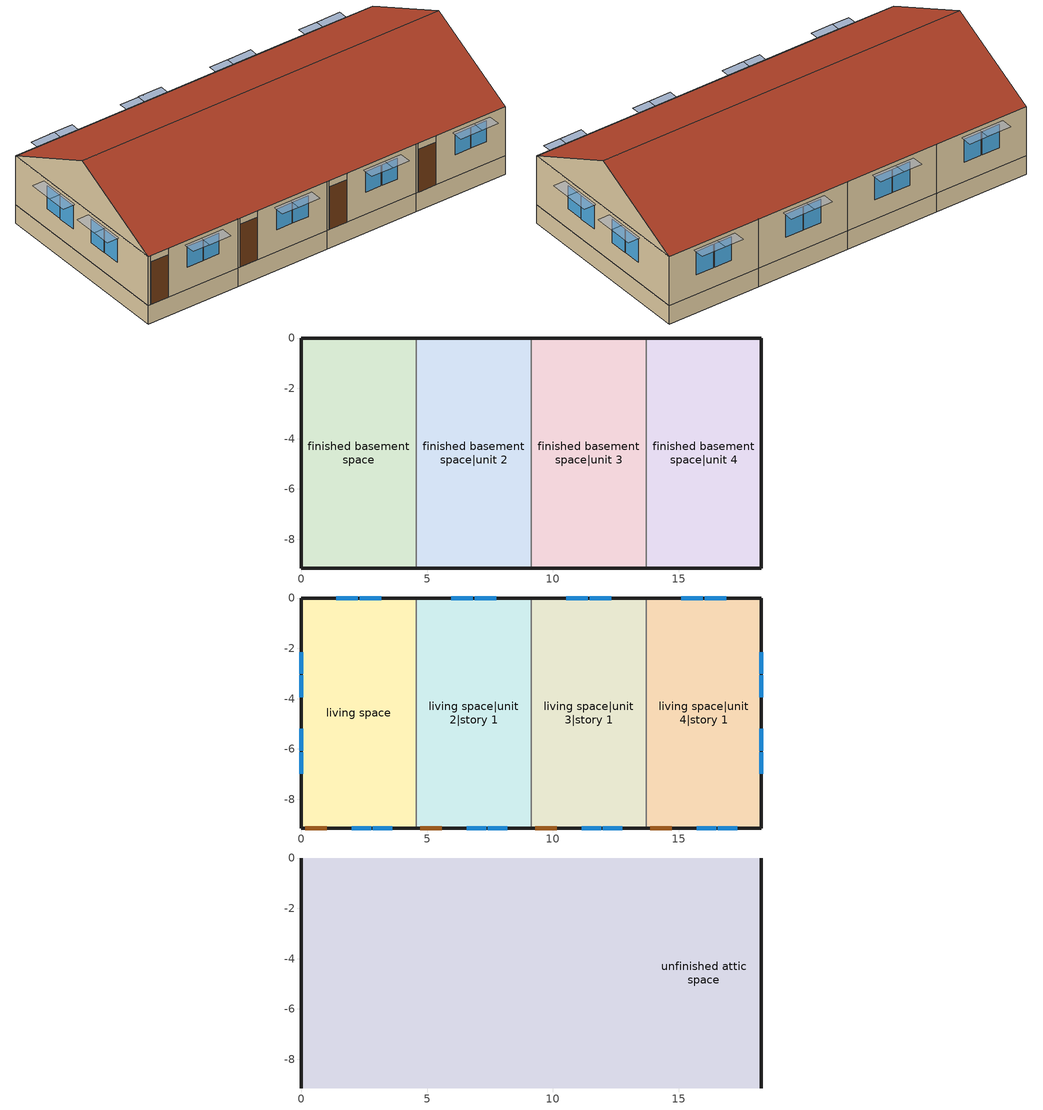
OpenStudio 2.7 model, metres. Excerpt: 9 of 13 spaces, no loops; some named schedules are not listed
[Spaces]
finished basement space
 floor foundation (FloorFndGrndFinB 1): 0,-9.14 0,0 4.57,0 4.57,-9.14 z-0.91
 wall foundation (WallFndGrndFinB 1): 4.57,0 0,0 0,-9.14 4.57,-9.14 z-0.91:0
 wall to finished basement space|unit 2 (WallIntFinUninsFin Reversed): 4.57,-9.14 4.57,0 z-0.91:0
finished basement space|unit 2
 floor foundation (FloorFndGrndFinB 2): 4.57,-9.14 4.57,0 9.14,0 9.14,-9.14 z-0.91
 wall to finished basement space|unit 3 (WallIntFinUninsFin Reversed): 9.14,-9.14 9.14,0 z-0.91:0
 wall foundation (WallFndGrndFinB 2): 4.57,-9.14 9.14,-9.14 / 9.14,0 4.57,0 z-0.91:0
finished basement space|unit 3
 floor foundation (FloorFndGrndFinB 3): 9.14,-9.14 9.14,0 13.72,0 13.72,-9.14 z-0.91
 wall to finished basement space|unit 4 (WallIntFinUninsFin): 13.72,-9.14 13.72,0 z-0.91:0
 wall foundation (WallFndGrndFinB 3): 9.14,-9.14 13.72,-9.14 / 13.72,0 9.14,0 z-0.91:0
finished basement space|unit 4
 floor foundation (FloorFndGrndFinB): 13.72,-9.14 13.72,0 18.29,0 18.29,-9.14 z-0.91
 wall foundation (WallFndGrndFinB): 13.72,-9.14 18.29,-9.14 18.29,0 13.72,0 z-0.91:0
living space
 floor to finished basement space (FloorFinUninsFin): 0,-9.14 0,0 4.57,0 4.57,-9.14 z0
 wall outside (WallExtInsFin): 4.57,0 0,0 0,-9.14 0.13,-9.14 1.05,-9.14 4.57,-9.14 z0:2.44
 wall to living space|unit 2|story 1 (WallIntFinUninsFin Reversed): 4.57,-9.14 4.57,0 z0:2.44
 window (WindowConstruction): 2,-9.14 2.78,-9.14 / 2.84,-9.14 3.62,-9.14 z1.1:2.13; 3.18,0 2.32,0 / 2.26,0 1.39,0 / 0,-2.15 0,-3.02 / 0,-3.08 0,-3.95 / 0,-5.2 0,-6.07 / 0,-6.13 0,-6.99 z0.98:2.13
 door (Door): 0.15,-9.14 1.02,-9.14 z0:2.13
living space|unit 2|story 1
 floor to finished basement space|unit 2 (FloorFinUninsFin): 4.57,-9.14 4.57,0 9.14,0 9.14,-9.14 z0
 wall outside (WallExtInsFin): 9.14,0 4.57,0 / 4.57,-9.14 4.7,-9.14 5.62,-9.14 9.14,-9.14 z0:2.44
 wall to living space|unit 3|story 1 (WallIntFinUninsFin): 9.14,-9.14 9.14,0 z0:2.44
 window (WindowConstruction): 6.58,-9.14 7.35,-9.14 / 7.41,-9.14 8.19,-9.14 z1.1:2.13; 7.76,0 6.89,0 / 6.83,0 5.96,0 z0.98:2.13
 door (Door): 4.72,-9.14 5.6,-9.14 z0:2.13
living space|unit 3|story 1
 floor to finished basement space|unit 3 (FloorFinUninsFin): 9.14,-9.14 9.14,0 13.72,0 13.72,-9.14 z0
 wall outside (WallExtInsFin): 13.72,0 9.14,0 / 9.14,-9.14 9.27,-9.14 10.19,-9.14 13.72,-9.14 z0:2.44
 wall to living space|unit 4|story 1 (WallIntFinUninsFin): 13.72,-9.14 13.72,0 z0:2.44
 window (WindowConstruction): 11.15,-9.14 11.92,-9.14 / 11.98,-9.14 12.76,-9.14 z1.1:2.13; 12.33,0 11.46,0 / 11.4,0 10.53,0 z0.98:2.13
 door (Door): 9.3,-9.14 10.17,-9.14 z0:2.13
living space|unit 4|story 1
 floor to finished basement space|unit 4 (FloorFinUninsFin): 13.72,-9.14 13.72,0 18.29,0 18.29,-9.14 z0
 wall outside (WallExtInsFin): 13.72,-9.14 13.84,-9.14 14.76,-9.14 18.29,-9.14 18.29,0 13.72,0 z0:2.44
 window (WindowConstruction): 15.72,-9.14 16.5,-9.14 / 16.56,-9.14 17.33,-9.14 z1.1:2.13; 16.9,0 16.03,0 / 15.97,0 15.1,0 / 18.29,-6.99 18.29,-6.13 / 18.29,-6.07 18.29,-5.2 / 18.29,-3.95 18.29,-3.08 / 18.29,-3.02 18.29,-2.15 z0.98:2.13
 door (Door): 13.87,-9.14 14.74,-9.14 z0:2.13
unfinished attic space
 floor to living space (FloorFinInsUnfinAttic): 4.57,0 4.57,-9.14 0,-9.14 0,0 z2.44
 floor to living space|unit 4|story 1 (FloorFinInsUnfinAttic): 18.29,0 18.29,-9.14 13.72,-9.14 13.72,0 z2.44
 floor to living space|unit 3|story 1 (FloorFinInsUnfinAttic): 13.72,0 13.72,-9.14 9.14,-9.14 9.14,0 z2.44
 floor to living space|unit 2|story 1 (FloorFinInsUnfinAttic): 9.14,0 9.14,-9.14 4.57,-9.14 4.57,0 z2.44
 wall outside (WallExtUninsUnfin): 0,-4.57,4.72 0,0,2.44 0,-9.14,2.44; 18.29,-4.57,4.72 18.29,-9.14,2.44 18.29,0,2.44
 roof outside (RoofUnfinInsExt): 0,-4.57,4.72 18.29,-4.57,4.72 18.29,0,2.44 0,0,2.44; 18.29,-4.57,4.72 0,-4.57,4.72 0,-9.14,2.44 18.29,-9.14,2.44
shading: 12.08,-9.14 11,-9.14 11,-9.75 12.08,-9.75 z2.29; 1.24,0 2.41,0 2.41,0.61 1.24,0.61 z2.29; 16.65,-9.14 15.57,-9.14 15.57,-9.75 16.65,-9.75 z2.29; 3.77,-9.14 2.69,-9.14 2.69,-9.75 3.77,-9.75 z2.29; 8.34,-9.14 7.26,-9.14 7.26,-9.75 8.34,-9.75 z2.29; 2.93,-9.14 1.85,-9.14 1.85,-9.75 2.93,-9.75 z2.29; 17.48,-9.14 16.4,-9.14 16.4,-9.75 17.48,-9.75 z2.29; 18.29,-2 18.29,-3.17 18.9,-3.17 18.9,-2 z2.29; 12.91,-9.14 11.83,-9.14 11.83,-9.75 12.91,-9.75 z2.29; 7.5,-9.14 6.42,-9.14 6.42,-9.75 7.5,-9.75 z2.29; 0,-3.17 0,-2 -0.61,-2 -0.61,-3.17 z2.29; 2.16,0 3.34,0 3.34,0.61 2.16,0.61 z2.29; 15.88,0 17.05,0 17.05,0.61 15.88,0.61 z2.29; 14.95,0 16.12,0 16.12,0.61 14.95,0.61 z2.29; 18.29,-5.05 18.29,-6.22 18.9,-6.22 18.9,-5.05 z2.29; 11.31,0 12.48,0 12.48,0.61 11.31,0.61 z2.29; 10.38,0 11.55,0 11.55,0.61 10.38,0.61 z2.29; 6.74,0 7.91,0 7.91,0.61 6.74,0.61 z2.29; 5.81,0 6.98,0 6.98,0.61 5.81,0.61 z2.29; 0,-4.1 0,-2.93 -0.61,-2.93 -0.61,-4.1 z2.29; 0,-6.22 0,-5.05 -0.61,-5.05 -0.61,-6.22 z2.29; 0,-7.15 0,-5.97 -0.61,-5.97 -0.61,-7.15 z2.29; 18.29,-5.97 18.29,-7.15 18.9,-7.15 18.9,-5.97 z2.29; 18.29,-2.93 18.29,-4.1 18.9,-4.1 18.9,-2.93 z2.29
[Building]
Building 1: North Axis {deg}=0; Standards Number of Stories=2; Standards Number of Above Ground Stories=1; Standards Building Type=singlefamilyttached; Standards Number of Living Units=4
[Site]
Denver Intl Ap_CO_USA: Latitude {deg}=39.83; Longitude {deg}=-104.65; Time Zone {hr}=-7; Elevation {m}=1650; Terrain=Suburbs
[ClimateZones]
Climate Zone Institution Name 2=Building America; Climate Zone Document Year 2=0; Climate Zone Value 2=Cold
[Site:WaterMainsTemperature]
Calculation Method=Correlation; Annual Average Outdoor Air Temperature {C}=10.8753; Maximum Difference In Monthly Average Outdoor Air Temperatures {deltaC}=23.1524
[Site:GroundTemperature:Deep]
10.8753, 10.8753, 10.8753, 10.8753, 10.8753, 10.8753, 10.8753, 10.8753, 10.8753, 10.8753, 10.8753, 10.8753
[Material] Roughness=Rough
Name | Thickness {m} | Conductivity {W/m-K} | Density {kg/m3} | Specific Heat {J/kg-K} | Thermal Absorptance | Solar Absorptance | Visible Absorptance
EMPD dummy | 0.001 | 0.1 | 100 | 100 | 0.9 | 0.5 | 0.1
FloorUAAdditionalCeilingIns | 0.12827 | 0.0411113 | 16.02 | 1046.75
FloorUATrussandIns | 0.0889 | 0.0436674 | 50.7834 | 1165.1
Drywall 0.5 in. | 0.0127 | 0.160291 | 801 | 837.4 | 0.9 | 0.5 | 0.1
Asphalt Shingles, Medium | 0.009525 | 0.162714 | 1121.4 | 1465.45 | 0.91 | 0.85 | 0.85
RoofSheathing | 0.01905 | 0.115458 | 512.64 | 1214.23
RoofUARoofIns | 0.18415 | 8.02397 | 37.0049 | 1207.88
FoundationExtVertIns; FoundationExtVertIns 1; FoundationExtVertIns 2; FoundationExtVertIns 3 | 0.051816 | 0.029427 | 32.04 | 1214.23
Concrete 8.0 in. | 0.2032 | 1.31141 | 2242.8 | 837.4 | 0.9
Concrete 4.0 in. | 0.1016 | 1.31141 | 2242.8 | 837.4 | 0.9
EMPD residential drywall wall | 0.001 | 0.1 | 800 | 100 | 0.9 | 0.5 | 0.1
FloorFinStudAndAirFloor | 0.1397 | 0.557395 | 67.691 | 1210.98
Wood Floor | 0.015875 | 0.115458 | 544.68 | 1214.23
Floor Covering | 0.0127 | 0.0433444 | 54.468 | 1339.84 | 0.9 | 0.9
EMPD residential carpet | 0.001 | 0.1 | 220 | 100 | 0.9 | 0.5 | 0.1
Vinyl, Light | 0.009525 | 0.089435 | 177.822 | 1046.75 | 0.9 | 0.3 | 0.3
WallSheathing | 0.0127 | 0.115458 | 512.64 | 1214.23
WallStudAndCavity | 0.0889 | 0.054245 | 162.403 | 1178.92
WallStudAndCavity 1 | 0.0889 | 0.393744 | 83.0341 | 1211.67
WallStudAndCavity 2 | 0.0889 | 0.396154 | 83.0341 | 1211.67
residential furniture material living space | 0.1524 | 0.115458 | 640.8 | 1214.23 | 0.9 | 0.6 | 0.1
EMPD residential wood trim | 0.001 | 0.1 | 512 | 100 | 0.9 | 0.5 | 0.1
EMPD residential furniture | 0.001 | 0.1 | 500 | 100 | 0.9 | 0.5 | 0.1
DoorMaterial | 0.04445 | 0.0612267 | 512.64 | 1214.23
[MaterialProperty:MoisturePenetrationDepth:Settings]
Name | Material | Water Vapor Diffusion Resistance Factor | Moisture Equation Coefficient a | Moisture Equation Coefficient b | Moisture Equation Coefficient c | Moisture Equation Coefficient d | Surface Layer Penetration Depth {m} | Deep Layer Penetration Depth {m} | Coating Layer Thickness {m} | Coating Layer Water Vapor Diffusion Resistance Factor
 | EMPD dummy | 500 | 0.0069 | 0.9066 | 0.0404 | 22.1121 | 0.1 | 0 | 0 | 0
 | EMPD residential drywall wall | 9.14 | 0.0069 | 0.9066 | 0.0404 | 22.1121 | 0.01886 | 0.08642 | 0.005 | 140
 | EMPD residential carpet | 0.5 | 0.019 | 1 | 0 | 1 | 0.0341 | 0.156 | 0 | 0
 | EMPD residential wood trim | 320 | 0.15 | 8.51 | 0.167 | 0.965 | 0.00079 | 0.0036 | 0.005 | 140
 | EMPD residential furniture | 6 | 0.02 | 1 | 0 | 1 |  |  | 0 | 0
[Construction]
EMPD dummy; EMPD dummy 1; EMPD dummy 2; EMPD dummy 3; EMPD dummy 4: EMPD dummy
FloorFinInsUnfinAttic: FloorUAAdditionalCeilingIns, FloorUATrussandIns, Drywall 0.5 in.
RoofUnfinInsExt: Asphalt Shingles, Medium, RoofSheathing, RoofUARoofIns
WallFndGrndFinB; WallFndGrndFinB 1; WallFndGrndFinB 2; WallFndGrndFinB 3: Concrete 8.0 in., Drywall 0.5 in.
FloorFndGrndFinB; FloorFndGrndFinB 1; FloorFndGrndFinB 2; FloorFndGrndFinB 3: Concrete 4.0 in.
FloorFinUninsFin: Drywall 0.5 in., FloorFinStudAndAirFloor, RoofSheathing, Wood Floor, Floor Covering
EMPD residential drywall roofceiling; EMPD residential drywall wall 1: EMPD residential drywall wall
EMPD residential carpet: EMPD residential carpet
WallExtInsFin: Vinyl, Light, WallSheathing, WallStudAndCavity, Drywall 0.5 in.
WallExtUninsUnfin: Vinyl, Light, WallSheathing, WallStudAndCavity 1
WallIntFinUninsFin: Vinyl, Light, WallStudAndCavity 2, Drywall 0.5 in.
WallIntFinUninsFin Reversed: Drywall 0.5 in., WallStudAndCavity 2, Vinyl, Light
residential furniture construction living space; residential furniture construction living space|unit 4|story 1; residential furniture construction finished basement space|unit 4; residential furniture construction living space|unit 3|story 1; residential furniture construction living space|unit 2|story 1; residential furniture construction finished basement space; residential furniture construction finished basement space|unit 2; residential furniture construction finished basement space|unit 3: residential furniture material living space
EMPD residential wood trim: EMPD residential wood trim
EMPD residential furniture: EMPD residential furniture
WindowConstruction: WindowMaterial
Door: DoorMaterial
[WindowMaterial:Shade]
CoolingShade: Solar Transmittance=0.999; Solar Reflectance=0.00099; Visible Transmittance=0.999; Visible Reflectance=0.00099; Thermal Hemispherical Emissivity=1e-005; Thermal Transmittance=0.999; Thickness {m}=0.0001; Conductivity {W/m-K}=10000; Shade to Glass Distance {m}=0.001; Top Opening Multiplier=0; Bottom Opening Multiplier=0; Left-Side Opening Multiplier=0; Right-Side Opening Multiplier=0; Airflow Permeability=0
[WindowMaterial:SimpleGlazingSystem]
WindowMaterial: U-Factor {W/m2-K}=2.10086; Solar Heat Gain Coefficient=0.21
[ThermalZone] Use Ideal Air Loads=No
Name | Thermostat | Volume {m3}
living zone | living zone temperature setpoint
living zone|unit 2 | living zone|unit 2 temperature setpoint
living zone|unit 3 | living zone|unit 3 temperature setpoint
living zone|unit 4 | living zone|unit 4 temperature setpoint
finished basement zone | finished basement zone temperature setpoint
finished basement zone|unit 2 | finished basement zone|unit 2 temperature setpoint
finished basement zone|unit 3 | finished basement zone|unit 3 temperature setpoint
finished basement zone|unit 4 | finished basement zone|unit 4 temperature setpoint
unfinished attic zone
res ds_1 ret air zone; res ds_4 ret air zone; res ds_2 ret air zone; res ds_3 ret air zone |  | 0
[Sizing:Zone] Zone Cooling Design Supply Air Temperature Input Method=SupplyAirTemperature; Zone Cooling Design Supply Air Temperature {C}=14; Zone Cooling Design Supply Air Temperature Difference {deltaC}=11.11; Zone Heating Design Supply Air Temperature Input Method=SupplyAirTemperature; Zone Heating Design Supply Air Temperature {C}=40; Zone Heating Design Supply Air Temperature Difference {deltaC}=11.11; Zone Cooling Design Supply Air Humidity Ratio {kg-H2O/kg-air}=0.0085; Zone Heating Design Supply Air Humidity Ratio {kg-H2O/kg-air}=0.008; Cooling Design Air Flow Method=DesignDay; Heating Design Air Flow Method=DesignDay; Account for Dedicated Outdoor Air System=No; Dedicated Outdoor Air System Control Strategy=NeutralSupplyAir; Dedicated Outdoor Air Low Setpoint Temperature for Design {C}=autosize; Dedicated Outdoor Air High Setpoint Temperature for Design {C}=autosize
unfinished attic zone; res ds_1 ret air zone; res ds_4 ret air zone; res ds_2 ret air zone; res ds_3 ret air zone
[Space]
Name | Space Type | Thermal Zone | Building Unit
living space | Space Type 1 | living zone | unit 1
living space|unit 2|story 1 | Space Type 1 | living zone|unit 2 | unit 2
living space|unit 3|story 1 | Space Type 1 | living zone|unit 3 | unit 3
living space|unit 4|story 1 | Space Type 1 | living zone|unit 4 | unit 4
finished basement space | Space Type 2 | finished basement zone | unit 1
finished basement space|unit 2 | Space Type 2 | finished basement zone|unit 2 | unit 2
finished basement space|unit 3 | Space Type 2 | finished basement zone|unit 3 | unit 3
finished basement space|unit 4 | Space Type 2 | finished basement zone|unit 4 | unit 4
unfinished attic space | Space Type 3 | unfinished attic zone
res ds_1 ret air space |  | res ds_1 ret air zone
res ds_4 ret air space |  | res ds_4 ret air zone
res ds_2 ret air space |  | res ds_2 ret air zone
res ds_3 ret air space |  | res ds_3 ret air zone
[SpaceType]
Name | Standards Space Type
Space Type 1 | living
Space Type 2 | finished basement
Space Type 3 | unfinished attic
[BuildingUnit] Building Unit Type=Residential
unit 1; unit 2; unit 3; unit 4
[InternalMass:Definition] Design Level Calculation Method=SurfaceArea
Name | Construction | Surface Area {m2}
EMPD dummy unfinished attic space | EMPD dummy | 167.225
EMPD residential drywall roofceiling living space; EMPD residential drywall roofceiling living space|unit 4|story 1; EMPD residential drywall roofceiling finished basement space|unit 4; EMPD residential drywall roofceiling living space|unit 3|story 1; EMPD residential drywall roofceiling living space|unit 2|story 1; EMPD residential drywall roofceiling finished basement space; EMPD residential drywall roofceiling finished basement space|unit 2; EMPD residential drywall roofceiling finished basement space|unit 3 | EMPD residential drywall roofceiling | 83.6127
EMPD residential carpet living space; EMPD residential carpet living space|unit 4|story 1; EMPD residential carpet finished basement space|unit 4; EMPD residential carpet living space|unit 3|story 1; EMPD residential carpet living space|unit 2|story 1; EMPD residential carpet finished basement space; EMPD residential carpet finished basement space|unit 2; EMPD residential carpet finished basement space|unit 3 | EMPD residential carpet | 33.4451
residential furniture mass living space | residential furniture construction living space | 16.7225
residential furniture mass living space|unit 4|story 1 | residential furniture construction living space|unit 4|story 1 | 16.7225
residential furniture mass finished basement space|unit 4 | residential furniture construction finished basement space|unit 4 | 16.7225
residential furniture mass living space|unit 3|story 1 | residential furniture construction living space|unit 3|story 1 | 16.7225
residential furniture mass living space|unit 2|story 1 | residential furniture construction living space|unit 2|story 1 | 16.7225
residential furniture mass finished basement space | residential furniture construction finished basement space | 16.7225
residential furniture mass finished basement space|unit 2 | residential furniture construction finished basement space|unit 2 | 16.7225
residential furniture mass finished basement space|unit 3 | residential furniture construction finished basement space|unit 3 | 16.7225
EMPD residential drywall wall living space; EMPD residential drywall wall living space|unit 4|story 1; EMPD residential drywall wall living space|unit 3|story 1; EMPD residential drywall wall living space|unit 2|story 1 | EMPD residential drywall wall 1 | 108.697
EMPD residential drywall wall finished basement space|unit 4; EMPD residential drywall wall finished basement space; EMPD residential drywall wall finished basement space|unit 2; EMPD residential drywall wall finished basement space|unit 3 | EMPD residential drywall wall 1 | 66.8902
EMPD residential wood trim living space; EMPD residential wood trim living space|unit 4|story 1; EMPD residential wood trim finished basement space|unit 4; EMPD residential wood trim living space|unit 3|story 1; EMPD residential wood trim living space|unit 2|story 1; EMPD residential wood trim finished basement space; EMPD residential wood trim finished basement space|unit 2; EMPD residential wood trim finished basement space|unit 3 | EMPD residential wood trim | 12.96
EMPD residential furniture living space; EMPD residential furniture living space|unit 4|story 1; EMPD residential furniture finished basement space|unit 4; EMPD residential furniture living space|unit 3|story 1; EMPD residential furniture living space|unit 2|story 1; EMPD residential furniture finished basement space; EMPD residential furniture finished basement space|unit 2; EMPD residential furniture finished basement space|unit 3 | EMPD residential furniture | 31.3548
EMPD dummy res ds_1 ret air space | EMPD dummy 1 | 1
EMPD dummy res ds_4 ret air space | EMPD dummy 2 | 1
EMPD dummy res ds_2 ret air space | EMPD dummy 3 | 1
EMPD dummy res ds_3 ret air space | EMPD dummy 4 | 1
[InternalMass] Multiplier=1
Name | Internal Mass Definition | Space or SpaceType
EMPD dummy unfinished attic space | EMPD dummy unfinished attic space | unfinished attic space
EMPD residential drywall roofceiling living space | EMPD residential drywall roofceiling living space | living space
EMPD residential drywall roofceiling living space|unit 4|story 1 | EMPD residential drywall roofceiling living space|unit 4|story 1 | living space|unit 4|story 1
EMPD residential drywall roofceiling finished basement space|unit 4 | EMPD residential drywall roofceiling finished basement space|unit 4 | finished basement space|unit 4
EMPD residential drywall roofceiling living space|unit 3|story 1 | EMPD residential drywall roofceiling living space|unit 3|story 1 | living space|unit 3|story 1
EMPD residential drywall roofceiling living space|unit 2|story 1 | EMPD residential drywall roofceiling living space|unit 2|story 1 | living space|unit 2|story 1
EMPD residential drywall roofceiling finished basement space | EMPD residential drywall roofceiling finished basement space | finished basement space
EMPD residential drywall roofceiling finished basement space|unit 2 | EMPD residential drywall roofceiling finished basement space|unit 2 | finished basement space|unit 2
EMPD residential drywall roofceiling finished basement space|unit 3 | EMPD residential drywall roofceiling finished basement space|unit 3 | finished basement space|unit 3
EMPD residential carpet living space | EMPD residential carpet living space | living space
EMPD residential carpet living space|unit 4|story 1 | EMPD residential carpet living space|unit 4|story 1 | living space|unit 4|story 1
EMPD residential carpet finished basement space|unit 4 | EMPD residential carpet finished basement space|unit 4 | finished basement space|unit 4
EMPD residential carpet living space|unit 3|story 1 | EMPD residential carpet living space|unit 3|story 1 | living space|unit 3|story 1
EMPD residential carpet living space|unit 2|story 1 | EMPD residential carpet living space|unit 2|story 1 | living space|unit 2|story 1
EMPD residential carpet finished basement space | EMPD residential carpet finished basement space | finished basement space
EMPD residential carpet finished basement space|unit 2 | EMPD residential carpet finished basement space|unit 2 | finished basement space|unit 2
EMPD residential carpet finished basement space|unit 3 | EMPD residential carpet finished basement space|unit 3 | finished basement space|unit 3
residential furniture mass living space | residential furniture mass living space | living space
residential furniture mass living space|unit 4|story 1 | residential furniture mass living space|unit 4|story 1 | living space|unit 4|story 1
residential furniture mass finished basement space|unit 4 | residential furniture mass finished basement space|unit 4 | finished basement space|unit 4
residential furniture mass living space|unit 3|story 1 | residential furniture mass living space|unit 3|story 1 | living space|unit 3|story 1
residential furniture mass living space|unit 2|story 1 | residential furniture mass living space|unit 2|story 1 | living space|unit 2|story 1
residential furniture mass finished basement space | residential furniture mass finished basement space | finished basement space
residential furniture mass finished basement space|unit 2 | residential furniture mass finished basement space|unit 2 | finished basement space|unit 2
residential furniture mass finished basement space|unit 3 | residential furniture mass finished basement space|unit 3 | finished basement space|unit 3
EMPD residential drywall wall living space | EMPD residential drywall wall living space | living space
EMPD residential drywall wall living space|unit 4|story 1 | EMPD residential drywall wall living space|unit 4|story 1 | living space|unit 4|story 1
EMPD residential drywall wall finished basement space|unit 4 | EMPD residential drywall wall finished basement space|unit 4 | finished basement space|unit 4
EMPD residential drywall wall living space|unit 3|story 1 | EMPD residential drywall wall living space|unit 3|story 1 | living space|unit 3|story 1
EMPD residential drywall wall living space|unit 2|story 1 | EMPD residential drywall wall living space|unit 2|story 1 | living space|unit 2|story 1
EMPD residential drywall wall finished basement space | EMPD residential drywall wall finished basement space | finished basement space
EMPD residential drywall wall finished basement space|unit 2 | EMPD residential drywall wall finished basement space|unit 2 | finished basement space|unit 2
EMPD residential drywall wall finished basement space|unit 3 | EMPD residential drywall wall finished basement space|unit 3 | finished basement space|unit 3
EMPD residential wood trim living space | EMPD residential wood trim living space | living space
EMPD residential wood trim living space|unit 4|story 1 | EMPD residential wood trim living space|unit 4|story 1 | living space|unit 4|story 1
EMPD residential wood trim finished basement space|unit 4 | EMPD residential wood trim finished basement space|unit 4 | finished basement space|unit 4
EMPD residential wood trim living space|unit 3|story 1 | EMPD residential wood trim living space|unit 3|story 1 | living space|unit 3|story 1
EMPD residential wood trim living space|unit 2|story 1 | EMPD residential wood trim living space|unit 2|story 1 | living space|unit 2|story 1
EMPD residential wood trim finished basement space | EMPD residential wood trim finished basement space | finished basement space
EMPD residential wood trim finished basement space|unit 2 | EMPD residential wood trim finished basement space|unit 2 | finished basement space|unit 2
EMPD residential wood trim finished basement space|unit 3 | EMPD residential wood trim finished basement space|unit 3 | finished basement space|unit 3
EMPD residential furniture living space | EMPD residential furniture living space | living space
EMPD residential furniture living space|unit 4|story 1 | EMPD residential furniture living space|unit 4|story 1 | living space|unit 4|story 1
EMPD residential furniture finished basement space|unit 4 | EMPD residential furniture finished basement space|unit 4 | finished basement space|unit 4
EMPD residential furniture living space|unit 3|story 1 | EMPD residential furniture living space|unit 3|story 1 | living space|unit 3|story 1
EMPD residential furniture living space|unit 2|story 1 | EMPD residential furniture living space|unit 2|story 1 | living space|unit 2|story 1
EMPD residential furniture finished basement space | EMPD residential furniture finished basement space | finished basement space
EMPD residential furniture finished basement space|unit 2 | EMPD residential furniture finished basement space|unit 2 | finished basement space|unit 2
EMPD residential furniture finished basement space|unit 3 | EMPD residential furniture finished basement space|unit 3 | finished basement space|unit 3
EMPD dummy res ds_1 ret air space | EMPD dummy res ds_1 ret air space | res ds_1 ret air space
EMPD dummy res ds_4 ret air space | EMPD dummy res ds_4 ret air space | res ds_4 ret air space
EMPD dummy res ds_2 ret air space | EMPD dummy res ds_2 ret air space | res ds_2 ret air space
EMPD dummy res ds_3 ret air space | EMPD dummy res ds_3 ret air space | res ds_3 ret air space
[Foundation:Kiva] Exterior Vertical Insulation Depth {m}=2.4384; Wall Height Above Grade {m}=0.2032; Wall Depth Below Slab {m}=0.2032
Name | Exterior Vertical Insulation Material
Foundation Kiva 1 | FoundationExtVertIns
Foundation Kiva 2 | FoundationExtVertIns 1
Foundation Kiva 3 | FoundationExtVertIns 2
Foundation Kiva 4 | FoundationExtVertIns 3
[Foundation:Kiva:Settings]
Soil Conductivity {W/m-K}=1.731; Soil Density {kg/m3}=1842.3; Soil Specific Heat {J/kg-K}=418.7; Ground Solar Absorptivity=0.9; Ground Thermal Absorptivity=0.9; Ground Surface Roughness {m}=0.03; Far-Field Width {m}=40; Deep-Ground Boundary Condition=ZeroFlux; Deep-Ground Depth {m}=40; Minimum Cell Dimension {m}=0.02; Maximum Cell Growth Coefficient=1.5; Simulation Timestep=Hourly
[SurfaceProperty:ExposedFoundationPerimeter] Exposed Perimeter Calculation Method=TotalExposedPerimeter
Name | Total Exposed Perimeter {m}
Surface 66; Surface 45 | 18.288
Surface 54; Surface 60 | 9.144
[ShadingControl]
WindowShadingControl: Shading Type=InteriorShade; Shading Device Material=CoolingShade; Shading Control Type=OnIfScheduleAllows; Schedule=Window shading schedule; Shading Control Is Scheduled=Yes
[ThermostatSetpoint:DualSetpoint] Heating Setpoint Temperature Schedule=residential heating setpoint; Cooling Setpoint Temperature Schedule=residential cooling setpoint
living zone temperature setpoint; finished basement zone|unit 4 temperature setpoint; living zone|unit 2 temperature setpoint; living zone|unit 3 temperature setpoint; living zone|unit 4 temperature setpoint; finished basement zone|unit 2 temperature setpoint; finished basement zone temperature setpoint; finished basement zone|unit 3 temperature setpoint
[SpaceInfiltration:EffectiveLeakageArea]
res infil|unfinished attic space: Space or SpaceType=unfinished attic space; Schedule=Always On Discrete; Effective Air Leakage Area {cm2}=5568.61; Stack Coefficient=0.000158866; Wind Coefficient=7.66677e-05
[EnergyManagementSystem:Sensor]
Name | Output Variable or Output Meter | Output Variable or Output Meter Index Key
res_nv_pb_s | Site Outdoor Air Barometric Pressure
res_af_vw_s | Site Wind Speed
res_nv_wt_s | Site Outdoor Air Humidity Ratio
res_nv_1_nva_s | Schedule Value | res nv_1 avail schedule
res_nv_1_sp_s | Schedule Value | res nv_1 temp schedule
res_infil_1_range_sch_s | Schedule Value | res mv_1 range exhaust schedule
res_infil_1_bath_sch_s | Schedule Value | res mv_1 bath exhaust schedule
res_infil_1_wh_sch_s; res_infil_4_wh_sch_s; res_infil_2_wh_sch_s; res_infil_3_wh_sch_s | Schedule Value | Always On Discrete
res_nv_4_nva_s | Schedule Value | res nv_4 avail schedule
res_nv_4_sp_s | Schedule Value | res nv_4 temp schedule
res_infil_4_range_sch_s | Schedule Value | res mv_4 range exhaust schedule
res_infil_4_bath_sch_s | Schedule Value | res mv_4 bath exhaust schedule
res_nv_2_nva_s | Schedule Value | res nv_2 avail schedule
res_nv_2_sp_s | Schedule Value | res nv_2 temp schedule
res_infil_2_range_sch_s | Schedule Value | res mv_2 range exhaust schedule
res_infil_2_bath_sch_s | Schedule Value | res mv_2 bath exhaust schedule
res_nv_3_nva_s | Schedule Value | res nv_3 avail schedule
res_nv_3_sp_s | Schedule Value | res nv_3 temp schedule
res_infil_3_range_sch_s | Schedule Value | res mv_3 range exhaust schedule
res_infil_3_bath_sch_s | Schedule Value | res mv_3 bath exhaust schedule
[SpaceInfiltration:DesignFlowRate] Schedule=Always On Discrete; Design Flow Rate Calculation Method=Flow/Space; Design Flow Rate {m3/s}=0
Name | Space or SpaceType
res nv_1 flow; res infil_1 flow | living space
res nv_4 flow; res infil_4 flow | living space|unit 4|story 1
res nv_2 flow; res infil_2 flow | living space|unit 2|story 1
res nv_3 flow; res infil_3 flow | living space|unit 3|story 1
[EnergyManagementSystem:Actuator]
Name | Actuated Component | Actuated Component Type | Actuated Component Control Type
res_nv_1_flow_act | res nv_1 flow | Zone Infiltration | Air Exchange Flow Rate
res_infil_1_house_fan_act | res infil_1 house fan | ElectricEquipment | Electric Power Level
res_infil_1_range_fan_act | res infil_1 range fan | ElectricEquipment | Electric Power Level
res_infil_1_bath_fan_act | res infil_1 bath fan | ElectricEquipment | Electric Power Level
res_infil_1_flow_act | res infil_1 flow | Zone Infiltration | Air Exchange Flow Rate
res_nv_4_flow_act | res nv_4 flow | Zone Infiltration | Air Exchange Flow Rate
res_infil_4_house_fan_act | res infil_4 house fan | ElectricEquipment | Electric Power Level
res_infil_4_range_fan_act | res infil_4 range fan | ElectricEquipment | Electric Power Level
res_infil_4_bath_fan_act | res infil_4 bath fan | ElectricEquipment | Electric Power Level
res_infil_4_flow_act | res infil_4 flow | Zone Infiltration | Air Exchange Flow Rate
res_nv_2_flow_act | res nv_2 flow | Zone Infiltration | Air Exchange Flow Rate
res_infil_2_house_fan_act | res infil_2 house fan | ElectricEquipment | Electric Power Level
res_infil_2_range_fan_act | res infil_2 range fan | ElectricEquipment | Electric Power Level
res_infil_2_bath_fan_act | res infil_2 bath fan | ElectricEquipment | Electric Power Level
res_infil_2_flow_act | res infil_2 flow | Zone Infiltration | Air Exchange Flow Rate
res_nv_3_flow_act | res nv_3 flow | Zone Infiltration | Air Exchange Flow Rate
res_infil_3_house_fan_act | res infil_3 house fan | ElectricEquipment | Electric Power Level
res_infil_3_range_fan_act | res infil_3 range fan | ElectricEquipment | Electric Power Level
res_infil_3_bath_fan_act | res infil_3 bath fan | ElectricEquipment | Electric Power Level
res_infil_3_flow_act | res infil_3 flow | Zone Infiltration | Air Exchange Flow Rate
[EnergyManagementSystem:Program]
res_nv_1_program: Set Tdiff = res_af_1_tin_s-res_af_1_tt_s; Set dT = (@Abs Tdiff); Set pt = (@RhFnTdbWPb res_af_1_tt_s res_nv_wt_s res_nv_pb_s); Set NVA = 3018.4293253412534; Set Cs = 8.963020389461627e-05; Set Cw = 0.00019952631717120038; Set MNV = 0.56633693184; Set MHR = 0.0115; Set MRH = 0.7; Set temp1 = (res_nv_1_nva_s*NVA); Set SGNV = temp1*((((Cs*dT)+(Cw*(res_af_vw_s^2)))^0.5)/1000); If (res_nv_wt_s<MHR) && (pt<MRH) && (res_af_1_tin_s>res_nv_1_sp_s); Set temp2 = (res_af_1_tin_s-res_nv_1_sp_s); Set NVadj1 = temp2/(res_af_1_tin_s-res_af_1_tt_s); Set NVadj2 = (@Min NVadj1 1); Set NVadj3 = (@Max NVadj2 0); Set NVadj = SGNV*NVadj3; Set res_nv_1_flow_act = (@Min NVadj MNV); Else; Set res_nv_1_flow_act = 0; EndIf
res_ds_1_program: Set res_ds_1_lk_sup_fan_equiv = 0; Set res_ds_1_lk_ret_fan_equiv = 0
res_infil_1_program: Set p_m = 0.14; Set p_s = 0.22; Set s_m = 270; Set s_s = 370; Set z_m = 9.99744; Set z_s = 2.4384; Set f_t = (((s_m/z_m)^p_m)*((z_s/s_s)^p_s)); Set Tdiff = res_af_1_tin_s-res_af_1_tt_s; Set dT = @Abs Tdiff; Set c = 0.0209; Set Cs = 0.0471; Set Cw = 0.1406; Set n = 0.67; Set sft = (f_t*0.9); Set temp1 = ((c*Cw)*((sft*res_af_vw_s)^(2*n)))^2; Set Qn = (((c*Cs*(dT^n))^2)+temp1)^0.5; Set Tdiff = res_af_1_tin_s-res_af_1_tt_s; Set dT = @Abs Tdiff; Set QWHV = res_infil_1_wh_sch_s*0.0184; Set Qrange = res_infil_1_range_sch_s*0.0472; Set Qdryer = 0.0; Set Qbath = res_infil_1_bath_sch_s*0.0472; Set QhpwhOut = 0; Set QhpwhIn = 0; Set QductsOut = res_ds_1_lk_ret_fan_equiv; Set QductsIn = res_ds_1_lk_sup_fan_equiv; Set Qout = QWHV+Qrange+Qbath+Qdryer+QhpwhOut+QductsOut; Set Qin = QhpwhIn+QductsIn; Set Qu = (@Abs (Qout-Qin)); Set Qb = (@Min Qout Qin); Set faneff_wh = 0.9438948864000002; Set res_infil_1_house_fan_act = (QWHV*300)/faneff_wh; Set faneff_sp = 0.4719474432000001; Set res_infil_1_range_fan_act = (Qrange*300)/faneff_sp; Set res_infil_1_bath_fan_act = (Qbath*300)/faneff_sp; Set Q_acctd_for_elsewhere = QhpwhOut+QhpwhIn+QductsOut+QductsIn; Set res_infil_1_flow_act = (((Qu^2)+(Qn^2))^0.5)-Q_acctd_for_elsewhere; Set res_infil_1_flow_act = (@Max res_infil_1_flow_act 0)
res_nv_4_program: Set Tdiff = res_af_4_tin_s-res_af_4_tt_s; Set dT = (@Abs Tdiff); Set pt = (@RhFnTdbWPb res_af_4_tt_s res_nv_wt_s res_nv_pb_s); Set NVA = 3018.4293253412743; Set Cs = 8.963020389461627e-05; Set Cw = 0.00019952631717120038; Set MNV = 0.5663369318400001; Set MHR = 0.0115; Set MRH = 0.7; Set temp1 = (res_nv_4_nva_s*NVA); Set SGNV = temp1*((((Cs*dT)+(Cw*(res_af_vw_s^2)))^0.5)/1000); If (res_nv_wt_s<MHR) && (pt<MRH) && (res_af_4_tin_s>res_nv_4_sp_s); Set temp2 = (res_af_4_tin_s-res_nv_4_sp_s); Set NVadj1 = temp2/(res_af_4_tin_s-res_af_4_tt_s); Set NVadj2 = (@Min NVadj1 1); Set NVadj3 = (@Max NVadj2 0); Set NVadj = SGNV*NVadj3; Set res_nv_4_flow_act = (@Min NVadj MNV); Else; Set res_nv_4_flow_act = 0; EndIf
res_ds_4_program: Set res_ds_4_lk_sup_fan_equiv = 0; Set res_ds_4_lk_ret_fan_equiv = 0
res_infil_4_program: Set p_m = 0.14; Set p_s = 0.22; Set s_m = 270; Set s_s = 370; Set z_m = 9.99744; Set z_s = 2.4384; Set f_t = (((s_m/z_m)^p_m)*((z_s/s_s)^p_s)); Set Tdiff = res_af_4_tin_s-res_af_4_tt_s; Set dT = @Abs Tdiff; Set c = 0.0209; Set Cs = 0.0471; Set Cw = 0.1406; Set n = 0.67; Set sft = (f_t*0.9); Set temp1 = ((c*Cw)*((sft*res_af_vw_s)^(2*n)))^2; Set Qn = (((c*Cs*(dT^n))^2)+temp1)^0.5; Set Tdiff = res_af_4_tin_s-res_af_4_tt_s; Set dT = @Abs Tdiff; Set QWHV = res_infil_4_wh_sch_s*0.0184; Set Qrange = res_infil_4_range_sch_s*0.0472; Set Qdryer = 0.0; Set Qbath = res_infil_4_bath_sch_s*0.0472; Set QhpwhOut = 0; Set QhpwhIn = 0; Set QductsOut = res_ds_4_lk_ret_fan_equiv; Set QductsIn = res_ds_4_lk_sup_fan_equiv; Set Qout = QWHV+Qrange+Qbath+Qdryer+QhpwhOut+QductsOut; Set Qin = QhpwhIn+QductsIn; Set Qu = (@Abs (Qout-Qin)); Set Qb = (@Min Qout Qin); Set faneff_wh = 0.9438948864000002; Set res_infil_4_house_fan_act = (QWHV*300)/faneff_wh; Set faneff_sp = 0.4719474432000001; Set res_infil_4_range_fan_act = (Qrange*300)/faneff_sp; Set res_infil_4_bath_fan_act = (Qbath*300)/faneff_sp; Set Q_acctd_for_elsewhere = QhpwhOut+QhpwhIn+QductsOut+QductsIn; Set res_infil_4_flow_act = (((Qu^2)+(Qn^2))^0.5)-Q_acctd_for_elsewhere; Set res_infil_4_flow_act = (@Max res_infil_4_flow_act 0)
res_nv_2_program: Set Tdiff = res_af_2_tin_s-res_af_2_tt_s; Set dT = (@Abs Tdiff); Set pt = (@RhFnTdbWPb res_af_2_tt_s res_nv_wt_s res_nv_pb_s); Set NVA = 1429.1184394532572; Set Cs = 8.963020389461627e-05; Set Cw = 0.00019952631717120038; Set MNV = 0.56633693184; Set MHR = 0.0115; Set MRH = 0.7; Set temp1 = (res_nv_2_nva_s*NVA); Set SGNV = temp1*((((Cs*dT)+(Cw*(res_af_vw_s^2)))^0.5)/1000); If (res_nv_wt_s<MHR) && (pt<MRH) && (res_af_2_tin_s>res_nv_2_sp_s); Set temp2 = (res_af_2_tin_s-res_nv_2_sp_s); Set NVadj1 = temp2/(res_af_2_tin_s-res_af_2_tt_s); Set NVadj2 = (@Min NVadj1 1); Set NVadj3 = (@Max NVadj2 0); Set NVadj = SGNV*NVadj3; Set res_nv_2_flow_act = (@Min NVadj MNV); Else; Set res_nv_2_flow_act = 0; EndIf
res_ds_2_program: Set res_ds_2_lk_sup_fan_equiv = 0; Set res_ds_2_lk_ret_fan_equiv = 0
res_infil_2_program: Set p_m = 0.14; Set p_s = 0.22; Set s_m = 270; Set s_s = 370; Set z_m = 9.99744; Set z_s = 2.4384; Set f_t = (((s_m/z_m)^p_m)*((z_s/s_s)^p_s)); Set Tdiff = res_af_2_tin_s-res_af_2_tt_s; Set dT = @Abs Tdiff; Set c = 0.0104; Set Cs = 0.0471; Set Cw = 0.1406; Set n = 0.67; Set sft = (f_t*0.9); Set temp1 = ((c*Cw)*((sft*res_af_vw_s)^(2*n)))^2; Set Qn = (((c*Cs*(dT^n))^2)+temp1)^0.5; Set Tdiff = res_af_2_tin_s-res_af_2_tt_s; Set dT = @Abs Tdiff; Set QWHV = res_infil_2_wh_sch_s*0.0184; Set Qrange = res_infil_2_range_sch_s*0.0472; Set Qdryer = 0.0; Set Qbath = res_infil_2_bath_sch_s*0.0472; Set QhpwhOut = 0; Set QhpwhIn = 0; Set QductsOut = res_ds_2_lk_ret_fan_equiv; Set QductsIn = res_ds_2_lk_sup_fan_equiv; Set Qout = QWHV+Qrange+Qbath+Qdryer+QhpwhOut+QductsOut; Set Qin = QhpwhIn+QductsIn; Set Qu = (@Abs (Qout-Qin)); Set Qb = (@Min Qout Qin); Set faneff_wh = 0.9438948864000002; Set res_infil_2_house_fan_act = (QWHV*300)/faneff_wh; Set faneff_sp = 0.4719474432000001; Set res_infil_2_range_fan_act = (Qrange*300)/faneff_sp; Set res_infil_2_bath_fan_act = (Qbath*300)/faneff_sp; Set Q_acctd_for_elsewhere = QhpwhOut+QhpwhIn+QductsOut+QductsIn; Set res_infil_2_flow_act = (((Qu^2)+(Qn^2))^0.5)-Q_acctd_for_elsewhere; Set res_infil_2_flow_act = (@Max res_infil_2_flow_act 0)
res_nv_3_program: Set Tdiff = res_af_3_tin_s-res_af_3_tt_s; Set dT = (@Abs Tdiff); Set pt = (@RhFnTdbWPb res_af_3_tt_s res_nv_wt_s res_nv_pb_s); Set NVA = 1429.1184394533589; Set Cs = 8.963020389461627e-05; Set Cw = 0.00019952631717120038; Set MNV = 0.56633693184; Set MHR = 0.0115; Set MRH = 0.7; Set temp1 = (res_nv_3_nva_s*NVA); Set SGNV = temp1*((((Cs*dT)+(Cw*(res_af_vw_s^2)))^0.5)/1000); If (res_nv_wt_s<MHR) && (pt<MRH) && (res_af_3_tin_s>res_nv_3_sp_s); Set temp2 = (res_af_3_tin_s-res_nv_3_sp_s); Set NVadj1 = temp2/(res_af_3_tin_s-res_af_3_tt_s); Set NVadj2 = (@Min NVadj1 1); Set NVadj3 = (@Max NVadj2 0); Set NVadj = SGNV*NVadj3; Set res_nv_3_flow_act = (@Min NVadj MNV); Else; Set res_nv_3_flow_act = 0; EndIf
res_ds_3_program: Set res_ds_3_lk_sup_fan_equiv = 0; Set res_ds_3_lk_ret_fan_equiv = 0
res_infil_3_program: Set p_m = 0.14; Set p_s = 0.22; Set s_m = 270; Set s_s = 370; Set z_m = 9.99744; Set z_s = 2.4384; Set f_t = (((s_m/z_m)^p_m)*((z_s/s_s)^p_s)); Set Tdiff = res_af_3_tin_s-res_af_3_tt_s; Set dT = @Abs Tdiff; Set c = 0.0104; Set Cs = 0.0471; Set Cw = 0.1406; Set n = 0.67; Set sft = (f_t*0.9); Set temp1 = ((c*Cw)*((sft*res_af_vw_s)^(2*n)))^2; Set Qn = (((c*Cs*(dT^n))^2)+temp1)^0.5; Set Tdiff = res_af_3_tin_s-res_af_3_tt_s; Set dT = @Abs Tdiff; Set QWHV = res_infil_3_wh_sch_s*0.0184; Set Qrange = res_infil_3_range_sch_s*0.0472; Set Qdryer = 0.0; Set Qbath = res_infil_3_bath_sch_s*0.0472; Set QhpwhOut = 0; Set QhpwhIn = 0; Set QductsOut = res_ds_3_lk_ret_fan_equiv; Set QductsIn = res_ds_3_lk_sup_fan_equiv; Set Qout = QWHV+Qrange+Qbath+Qdryer+QhpwhOut+QductsOut; Set Qin = QhpwhIn+QductsIn; Set Qu = (@Abs (Qout-Qin)); Set Qb = (@Min Qout Qin); Set faneff_wh = 0.9438948864000002; Set res_infil_3_house_fan_act = (QWHV*300)/faneff_wh; Set faneff_sp = 0.4719474432000001; Set res_infil_3_range_fan_act = (Qrange*300)/faneff_sp; Set res_infil_3_bath_fan_act = (Qbath*300)/faneff_sp; Set Q_acctd_for_elsewhere = QhpwhOut+QhpwhIn+QductsOut+QductsIn; Set res_infil_3_flow_act = (((Qu^2)+(Qn^2))^0.5)-Q_acctd_for_elsewhere; Set res_infil_3_flow_act = (@Max res_infil_3_flow_act 0)
[AirLoopHVAC:ReturnPlenum]
Name | ThermalZone
Air Loop HVAC Return Plenum 1 | res ds_1 ret air zone
Air Loop HVAC Return Plenum 2 | res ds_4 ret air zone
Air Loop HVAC Return Plenum 3 | res ds_2 ret air zone
Air Loop HVAC Return Plenum 4 | res ds_3 ret air zone
[ElectricEquipment:Definition] Design Level Calculation Method=EquipmentLevel; Design Level {W}=0; Fraction Latent=0; Fraction Radiant=0; Fraction Lost=1
res infil_1 house fan; res infil_1 range fan; res infil_1 bath fan; res infil_4 house fan; res infil_4 range fan; res infil_4 bath fan; res infil_2 house fan; res infil_2 range fan; res infil_2 bath fan; res infil_3 house fan; res infil_3 range fan; res infil_3 bath fan
[ElectricEquipment] Schedule=Always On Discrete
Name | Electric Equipment Definition | Space or SpaceType
res infil_1 house fan | res infil_1 house fan | living space
res infil_1 range fan | res infil_1 range fan | living space
res infil_1 bath fan | res infil_1 bath fan | living space
res infil_4 house fan | res infil_4 house fan | living space|unit 4|story 1
res infil_4 range fan | res infil_4 range fan | living space|unit 4|story 1
res infil_4 bath fan | res infil_4 bath fan | living space|unit 4|story 1
res infil_2 house fan | res infil_2 house fan | living space|unit 2|story 1
res infil_2 range fan | res infil_2 range fan | living space|unit 2|story 1
res infil_2 bath fan | res infil_2 bath fan | living space|unit 2|story 1
res infil_3 house fan | res infil_3 house fan | living space|unit 3|story 1
res infil_3 range fan | res infil_3 range fan | living space|unit 3|story 1
res infil_3 bath fan | res infil_3 bath fan | living space|unit 3|story 1
[EnergyManagementSystem:ProgramCallingManager]
res af_1 program calling manager: BeginTimestepBeforePredictor; res_infil_1_program; res_nv_1_program
res ds_1 program calling manager: EndOfSystemTimestepAfterHVACReporting; res_ds_1_program
res af_4 program calling manager: BeginTimestepBeforePredictor; res_infil_4_program; res_nv_4_program
res ds_4 program calling manager: EndOfSystemTimestepAfterHVACReporting; res_ds_4_program
res af_2 program calling manager: BeginTimestepBeforePredictor; res_infil_2_program; res_nv_2_program
res ds_2 program calling manager: EndOfSystemTimestepAfterHVACReporting; res_ds_2_program
res af_3 program calling manager: BeginTimestepBeforePredictor; res_infil_3_program; res_nv_3_program
res ds_3 program calling manager: EndOfSystemTimestepAfterHVACReporting; res_ds_3_program
[Schedule:Ruleset]
Name | Default Day Schedule
Window shading schedule | Schedule Day 1
residential heating setpoint | Schedule Day 3
residential cooling setpoint | Schedule Day 4
res nv_1 temp schedule | Schedule Day 6
res nv_1 avail schedule | Schedule Day 7
res mv_1 range exhaust schedule | Schedule Day 8
res mv_1 bath exhaust schedule | Schedule Day 9
res nv_4 temp schedule | Schedule Day 10
res nv_4 avail schedule | Schedule Day 11
res mv_4 range exhaust schedule | Schedule Day 12
res mv_4 bath exhaust schedule | Schedule Day 13
res nv_2 temp schedule | Schedule Day 14
res nv_2 avail schedule | Schedule Day 15
res mv_2 range exhaust schedule | Schedule Day 16
res mv_2 bath exhaust schedule | Schedule Day 17
res nv_3 temp schedule | Schedule Day 18
res nv_3 avail schedule | Schedule Day 19
res mv_3 range exhaust schedule | Schedule Day 20
res mv_3 bath exhaust schedule | Schedule Day 21
[Schedule:Day]
Schedule Day 1; Window shading schedule allday1; Window shading schedule allday2; Window shading schedule allday3; Window shading schedule allday4; Window shading schedule allday11; Window shading schedule allday12; Schedule Day 3; Schedule Day 4; Schedule Day 6; Schedule Day 7; Schedule Day 8: 24, 0, 0
Window shading schedule allday5; Window shading schedule allday6; Window shading schedule allday7; Window shading schedule allday8; Window shading schedule allday9; Window shading schedule allday10: 24, 0, 1
residential heating setpoint allday1; residential heating setpoint allday2; residential heating setpoint allday3; residential heating setpoint allday4; residential heating setpoint allday5; residential heating setpoint allday6; residential heating setpoint allday7; residential heating setpoint allday8; residential heating setpoint allday9; residential heating setpoint allday10; residential heating setpoint allday11; residential heating setpoint allday12: 24, 0, 21.6667
residential cooling setpoint allday1; residential cooling setpoint allday2; residential cooling setpoint allday3; residential cooling setpoint allday4; residential cooling setpoint allday5; residential cooling setpoint allday6; residential cooling setpoint allday7; residential cooling setpoint allday8; residential cooling setpoint allday9; residential cooling setpoint allday10; residential cooling setpoint allday11; residential cooling setpoint allday12: 24, 0, 24.4444
[Schedule:Rule] Apply Monday=Yes; Apply Wednesday=Yes; Apply Friday=Yes; Date Specification Type=DateRange; Start Day=1
Name | Schedule Ruleset | Rule Order | Day Schedule | Apply Sunday | Apply Tuesday | Apply Thursday | Apply Saturday | Start Month | End Month | End Day
Window shading schedule allday ruleset1 | Window shading schedule | 11 | Window shading schedule allday1 | Yes | Yes | Yes | Yes | 1 | 1 | 31
Window shading schedule allday ruleset2 | Window shading schedule | 10 | Window shading schedule allday2 | Yes | Yes | Yes | Yes | 2 | 2 | 28
Window shading schedule allday ruleset3 | Window shading schedule | 9 | Window shading schedule allday3 | Yes | Yes | Yes | Yes | 3 | 3 | 31
Window shading schedule allday ruleset4 | Window shading schedule | 8 | Window shading schedule allday4 | Yes | Yes | Yes | Yes | 4 | 4 | 30
Window shading schedule allday ruleset5 | Window shading schedule | 7 | Window shading schedule allday5 | Yes | Yes | Yes | Yes | 5 | 5 | 31
Window shading schedule allday ruleset6 | Window shading schedule | 6 | Window shading schedule allday6 | Yes | Yes | Yes | Yes | 6 | 6 | 30
Window shading schedule allday ruleset7 | Window shading schedule | 5 | Window shading schedule allday7 | Yes | Yes | Yes | Yes | 7 | 7 | 31
Window shading schedule allday ruleset8 | Window shading schedule | 4 | Window shading schedule allday8 | Yes | Yes | Yes | Yes | 8 | 8 | 31
Window shading schedule allday ruleset9 | Window shading schedule | 3 | Window shading schedule allday9 | Yes | Yes | Yes | Yes | 9 | 9 | 30
Window shading schedule allday ruleset10 | Window shading schedule | 2 | Window shading schedule allday10 | Yes | Yes | Yes | Yes | 10 | 10 | 31
Window shading schedule allday ruleset11 | Window shading schedule | 1 | Window shading schedule allday11 | Yes | Yes | Yes | Yes | 11 | 11 | 30
Window shading schedule allday ruleset12 | Window shading schedule | 0 | Window shading schedule allday12 | Yes | Yes | Yes | Yes | 12 | 12 | 31
residential heating setpoint allday ruleset1 | residential heating setpoint | 11 | residential heating setpoint allday1 | Yes | Yes | Yes | Yes | 1 | 1 | 31
residential heating setpoint allday ruleset2 | residential heating setpoint | 10 | residential heating setpoint allday2 | Yes | Yes | Yes | Yes | 2 | 2 | 28
residential heating setpoint allday ruleset3 | residential heating setpoint | 9 | residential heating setpoint allday3 | Yes | Yes | Yes | Yes | 3 | 3 | 31
residential heating setpoint allday ruleset4 | residential heating setpoint | 8 | residential heating setpoint allday4 | Yes | Yes | Yes | Yes | 4 | 4 | 30
residential heating setpoint allday ruleset5 | residential heating setpoint | 7 | residential heating setpoint allday5 | Yes | Yes | Yes | Yes | 5 | 5 | 31
residential heating setpoint allday ruleset6 | residential heating setpoint | 6 | residential heating setpoint allday6 | Yes | Yes | Yes | Yes | 6 | 6 | 30
residential heating setpoint allday ruleset7 | residential heating setpoint | 5 | residential heating setpoint allday7 | Yes | Yes | Yes | Yes | 7 | 7 | 31
residential heating setpoint allday ruleset8 | residential heating setpoint | 4 | residential heating setpoint allday8 | Yes | Yes | Yes | Yes | 8 | 8 | 31
residential heating setpoint allday ruleset9 | residential heating setpoint | 3 | residential heating setpoint allday9 | Yes | Yes | Yes | Yes | 9 | 9 | 30
residential heating setpoint allday ruleset10 | residential heating setpoint | 2 | residential heating setpoint allday10 | Yes | Yes | Yes | Yes | 10 | 10 | 31
residential heating setpoint allday ruleset11 | residential heating setpoint | 1 | residential heating setpoint allday11 | Yes | Yes | Yes | Yes | 11 | 11 | 30
residential heating setpoint allday ruleset12 | residential heating setpoint | 0 | residential heating setpoint allday12 | Yes | Yes | Yes | Yes | 12 | 12 | 31
residential cooling setpoint allday ruleset1 | residential cooling setpoint | 11 | residential cooling setpoint allday1 | Yes | Yes | Yes | Yes | 1 | 1 | 31
residential cooling setpoint allday ruleset2 | residential cooling setpoint | 10 | residential cooling setpoint allday2 | Yes | Yes | Yes | Yes | 2 | 2 | 28
residential cooling setpoint allday ruleset3 | residential cooling setpoint | 9 | residential cooling setpoint allday3 | Yes | Yes | Yes | Yes | 3 | 3 | 31
residential cooling setpoint allday ruleset4 | residential cooling setpoint | 8 | residential cooling setpoint allday4 | Yes | Yes | Yes | Yes | 4 | 4 | 30
residential cooling setpoint allday ruleset5 | residential cooling setpoint | 7 | residential cooling setpoint allday5 | Yes | Yes | Yes | Yes | 5 | 5 | 31
residential cooling setpoint allday ruleset6 | residential cooling setpoint | 6 | residential cooling setpoint allday6 | Yes | Yes | Yes | Yes | 6 | 6 | 30
residential cooling setpoint allday ruleset7 | residential cooling setpoint | 5 | residential cooling setpoint allday7 | Yes | Yes | Yes | Yes | 7 | 7 | 31
residential cooling setpoint allday ruleset8 | residential cooling setpoint | 4 | residential cooling setpoint allday8 | Yes | Yes | Yes | Yes | 8 | 8 | 31
residential cooling setpoint allday ruleset9 | residential cooling setpoint | 3 | residential cooling setpoint allday9 | Yes | Yes | Yes | Yes | 9 | 9 | 30
residential cooling setpoint allday ruleset10 | residential cooling setpoint | 2 | residential cooling setpoint allday10 | Yes | Yes | Yes | Yes | 10 | 10 | 31
residential cooling setpoint allday ruleset11 | residential cooling setpoint | 1 | residential cooling setpoint allday11 | Yes | Yes | Yes | Yes | 11 | 11 | 30
residential cooling setpoint allday ruleset12 | residential cooling setpoint | 0 | residential cooling setpoint allday12 | Yes | Yes | Yes | Yes | 12 | 12 | 31
res nv_1 temp schedule allday ruleset1 | res nv_1 temp schedule | 11 | res nv_1 temp schedule allday1 | Yes | Yes | Yes | Yes | 1 | 1 | 31
res nv_1 temp schedule allday ruleset2 | res nv_1 temp schedule | 10 | res nv_1 temp schedule allday2 | Yes | Yes | Yes | Yes | 2 | 2 | 28
res nv_1 temp schedule allday ruleset3 | res nv_1 temp schedule | 9 | res nv_1 temp schedule allday3 | Yes | Yes | Yes | Yes | 3 | 3 | 31
res nv_1 temp schedule allday ruleset4 | res nv_1 temp schedule | 8 | res nv_1 temp schedule allday4 | Yes | Yes | Yes | Yes | 4 | 4 | 30
res nv_1 temp schedule allday ruleset5 | res nv_1 temp schedule | 7 | res nv_1 temp schedule allday5 | Yes | Yes | Yes | Yes | 5 | 5 | 31
res nv_1 temp schedule allday ruleset6 | res nv_1 temp schedule | 6 | res nv_1 temp schedule allday6 | Yes | Yes | Yes | Yes | 6 | 6 | 30
res nv_1 temp schedule allday ruleset7 | res nv_1 temp schedule | 5 | res nv_1 temp schedule allday7 | Yes | Yes | Yes | Yes | 7 | 7 | 31
res nv_1 temp schedule allday ruleset8 | res nv_1 temp schedule | 4 | res nv_1 temp schedule allday8 | Yes | Yes | Yes | Yes | 8 | 8 | 31
res nv_1 temp schedule allday ruleset9 | res nv_1 temp schedule | 3 | res nv_1 temp schedule allday9 | Yes | Yes | Yes | Yes | 9 | 9 | 30
res nv_1 temp schedule allday ruleset10 | res nv_1 temp schedule | 2 | res nv_1 temp schedule allday10 | Yes | Yes | Yes | Yes | 10 | 10 | 31
res nv_1 temp schedule allday ruleset11 | res nv_1 temp schedule | 1 | res nv_1 temp schedule allday11 | Yes | Yes | Yes | Yes | 11 | 11 | 30
res nv_1 temp schedule allday ruleset12 | res nv_1 temp schedule | 0 | res nv_1 temp schedule allday12 | Yes | Yes | Yes | Yes | 12 | 12 | 31
res nv_1 availability schedule allday ruleset1 on | res nv_1 avail schedule | 11 | res nv_1 availability schedule allday1 on |  |  |  |  | 1 | 1 | 31
res nv_1 availability schedule allday ruleset2 on | res nv_1 avail schedule | 10 | res nv_1 availability schedule allday1 on 1 |  |  |  |  | 2 | 2 | 28
res nv_1 availability schedule allday ruleset3 on | res nv_1 avail schedule | 9 | res nv_1 availability schedule allday1 on 2 |  |  |  |  | 3 | 3 | 31
res nv_1 availability schedule allday ruleset4 on | res nv_1 avail schedule | 8 | res nv_1 availability schedule allday1 on 3 |  |  |  |  | 4 | 4 | 30
res nv_1 availability schedule allday ruleset5 on | res nv_1 avail schedule | 7 | res nv_1 availability schedule allday1 on 4 |  |  |  |  | 5 | 5 | 31
res nv_1 availability schedule allday ruleset6 on | res nv_1 avail schedule | 6 | res nv_1 availability schedule allday1 on 5 |  |  |  |  | 6 | 6 | 30
res nv_1 availability schedule allday ruleset7 on | res nv_1 avail schedule | 5 | res nv_1 availability schedule allday1 on 6 |  |  |  |  | 7 | 7 | 31
res nv_1 availability schedule allday ruleset8 on | res nv_1 avail schedule | 4 | res nv_1 availability schedule allday1 on 7 |  |  |  |  | 8 | 8 | 31
res nv_1 availability schedule allday ruleset9 on | res nv_1 avail schedule | 3 | res nv_1 availability schedule allday1 on 8 |  |  |  |  | 9 | 9 | 30
res nv_1 availability schedule allday ruleset10 on | res nv_1 avail schedule | 2 | res nv_1 availability schedule allday1 on 9 |  |  |  |  | 10 | 10 | 31
res nv_1 availability schedule allday ruleset11 on | res nv_1 avail schedule | 1 | res nv_1 availability schedule allday1 on 10 |  |  |  |  | 11 | 11 | 30
res nv_1 availability schedule allday ruleset12 on | res nv_1 avail schedule | 0 | res nv_1 availability schedule allday1 on 11 |  |  |  |  | 12 | 12 | 31
res mv_1 range exhaust schedule allday ruleset1 | res mv_1 range exhaust schedule | 11 | res mv_1 range exhaust schedule allday1 | Yes | Yes | Yes | Yes | 1 | 1 | 31
res mv_1 range exhaust schedule allday ruleset2 | res mv_1 range exhaust schedule | 10 | res mv_1 range exhaust schedule allday2 | Yes | Yes | Yes | Yes | 2 | 2 | 28
res mv_1 range exhaust schedule allday ruleset3 | res mv_1 range exhaust schedule | 9 | res mv_1 range exhaust schedule allday3 | Yes | Yes | Yes | Yes | 3 | 3 | 31
res mv_1 range exhaust schedule allday ruleset4 | res mv_1 range exhaust schedule | 8 | res mv_1 range exhaust schedule allday4 | Yes | Yes | Yes | Yes | 4 | 4 | 30
res mv_1 range exhaust schedule allday ruleset5 | res mv_1 range exhaust schedule | 7 | res mv_1 range exhaust schedule allday5 | Yes | Yes | Yes | Yes | 5 | 5 | 31
res mv_1 range exhaust schedule allday ruleset6 | res mv_1 range exhaust schedule | 6 | res mv_1 range exhaust schedule allday6 | Yes | Yes | Yes | Yes | 6 | 6 | 30
res mv_1 range exhaust schedule allday ruleset7 | res mv_1 range exhaust schedule | 5 | res mv_1 range exhaust schedule allday7 | Yes | Yes | Yes | Yes | 7 | 7 | 31
res mv_1 range exhaust schedule allday ruleset8 | res mv_1 range exhaust schedule | 4 | res mv_1 range exhaust schedule allday8 | Yes | Yes | Yes | Yes | 8 | 8 | 31
[Schedule:Constant]
Always On Discrete: Value=1
